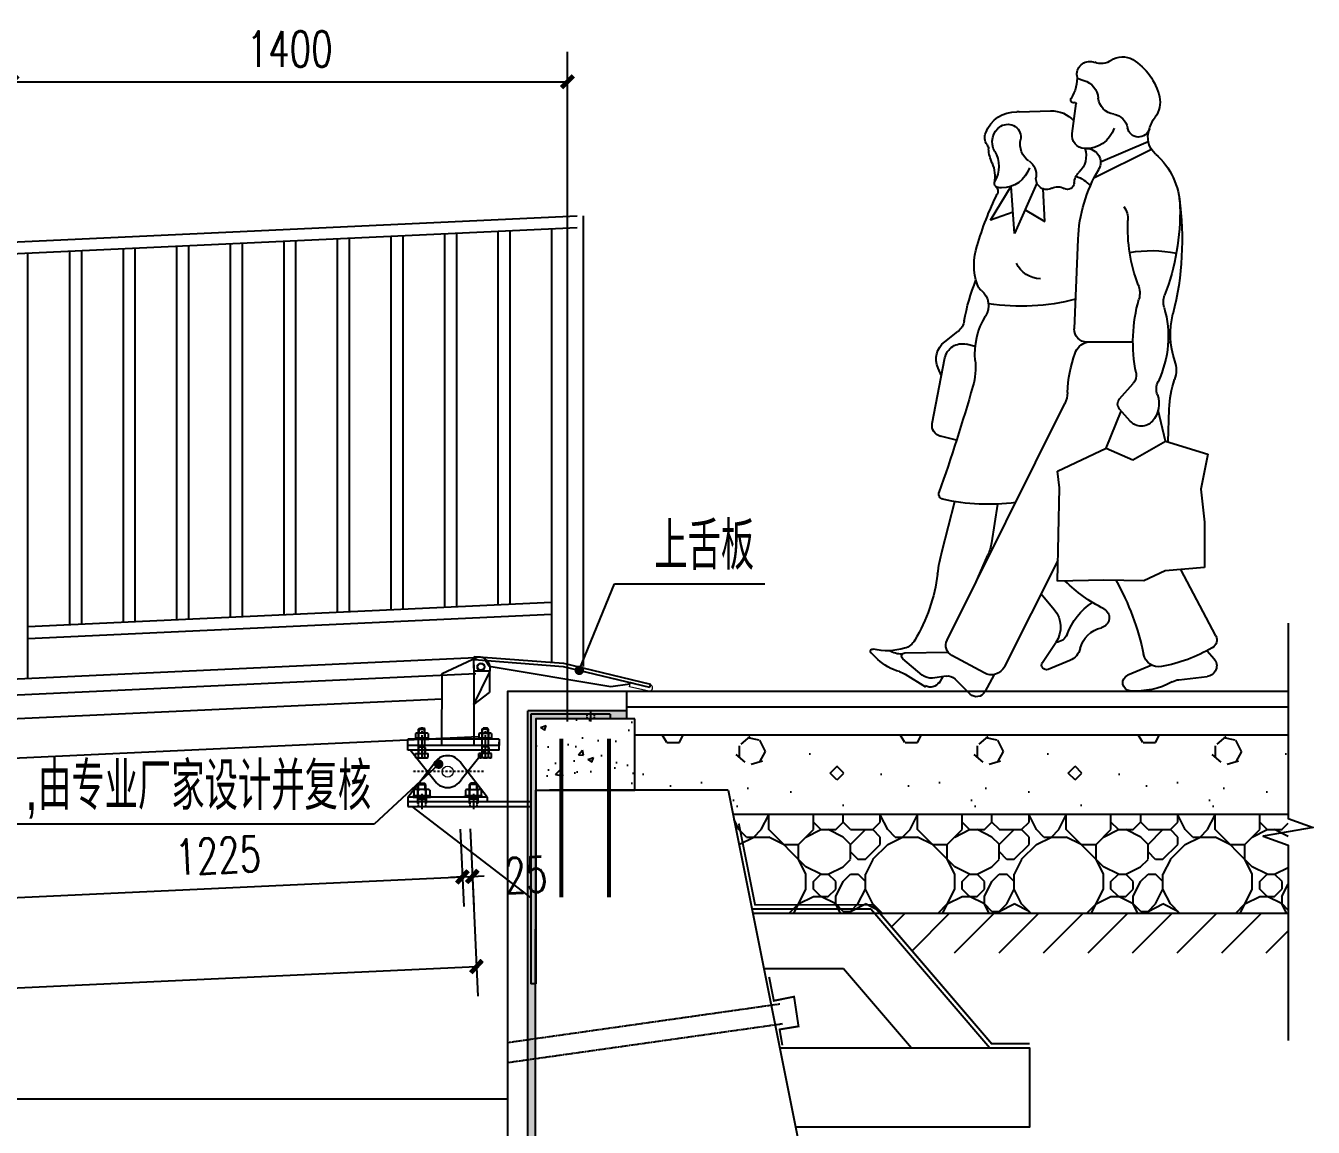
# Model space of a CAD drawing. Extents: x 1332 to 175445, y 256143 to 386027.
# Drawn here: x 109453 to 112698, y 272507 to 275282 of the extents above; entities that cross this region are included whole.
import ezdxf

# ---------------------------------------------------------------- set-up
doc = ezdxf.new("R2010")
doc.units = 0
doc.header["$LTSCALE"] = 10
doc.header["$MEASUREMENT"] = 0
for name, pattern in [('ACAD_ISO02W100', [15, 12, -3]), ('DASH', [0.35, 0.25, -0.1]), ('DASHDOT', [1, 0.5, -0.25, 0, -0.25]), ('DASHED', [0.75, 0.5, -0.25]), ('DOTE', [2.42, 2, -0.2, 0.02, -0.2])]:
    doc.linetypes.add(name, pattern=pattern)
for name, color, linetype in [('-HD-轮廓线', 4, 'Continuous'), ('0-MISC', 8, 'Continuous'), ('00-Palm-道路中线', 1, 'DOTE'), ('00-Ped..Face', 4, 'Continuous'), ('00-Ped..Hatch', 8, 'Continuous'), ('00-Ped..Section', 5, 'Continuous'), ('00-园建', 4, 'Continuous'), ('00-填充', 8, 'Continuous'), ('00-标高', 3, 'Continuous'), ('00-结构边线', 5, 'Continuous'), ('4', 4, 'Continuous'), ('DIM_LEAD', 3, 'Continuous'), ('DIM_SYMB', 3, 'Continuous'), ('PUB_DIM', 3, 'Continuous'), ('PUB_TEXT', 7, 'Continuous'), ('S-4-铺装填充', 8, 'Continuous'), ('Wall-LLS', 4, 'Continuous'), ('地板', 15, 'Continuous')]:
    doc.layers.add(name, color=color, linetype=linetype)
doc.layers.add('方通', color=4, linetype='Continuous', lineweight=30)
doc.layers.add('标注', color=3, linetype='Continuous', lineweight=13)
doc.styles.add('_TCH_DIM_T3', font='SIMPLEX', dxfattribs={"width": 0.705882, "bigfont": 'GBCBIG'})
doc.styles.add('PALMstyle', font='HAIWENRS', dxfattribs={"width": 0.7, "bigfont": 'HZTXT'})
doc.linetypes.add('ZIGZAG', pattern='A,0.0001,-0.2,[131,ltypeshp.shx,S=0.2,R=0,X=-0.2,Y=0],-0.4,[131,ltypeshp.shx,S=0.2,R=180,X=0.2,Y=0],-0.2', length=0.8001)
doc.dimstyles.new('_TCH_ARCH&&30', dxfattribs={"dimtxt": 89.25, "dimasz": 30, "dimexe": 75, "dimexo": 90, "dimgap": 37.875, "dimtad": 1, "dimdec": 0, "dimrnd": 5, "dimzin": 0, "dimdsep": 46, "dimtxsty": '_TCH_DIM_T3', "dimblk": 'ARCHTICK', "dimcen": 0.09, "dimclrt": 7, "dimazin": 2, "dimtfac": 1, "dimtdec": 0, "dimtix": 1, "dimtmove": 2, "dimatfit": 3, "dimfxl": 0, "dimtolj": 1, "dimtzin": 0, "dimarcsym": 0})
pattern_1 = [(0, (-24172, -93753.85), (300, 600), [0, -600]), (0, (-24523, -93834.85), (300, 600), [0, -600]), (0, (-24328, -93840.85), (300, 600), [0, -600]), (0, (-24115, -93663.85), (300, 600), [0, -600]), (0, (-24364, -93870.85), (300, 600), [0, -600]), (0, (-24055, -93285.85), (300, 600), [0, -600]), (0, (-24238, -93333.85), (300, 600), [0, -600]), (0, (-24142, -93408.85), (300, 600), [0, -600]), (0, (-24631, -93420.85), (300, 600), [0, -600]), (0, (-24337, -93447.85), (300, 600), [0, -600]), (0, (-24451, -93600.85), (300, 600), [0, -600]), (0, (-24445, -93825.85), (300, 600), [0, -600]), (0, (-24220, -93849.85), (300, 600), [0, -600]), (0, (-24055, -93585.85), (300, 600), [0, -600]), (0, (-24616, -93678.85), (300, 600), [0, -600]), (0, (-24565, -93576.85), (300, 600), [0, -600]), (0, (-24331, -93618.85), (300, 600), [0, -600]), (0, (-24415, -93705.85), (300, 600), [0, -600]), (0, (-24463, -93507.85), (300, 600), [0, -600]), (0, (-24388, -93282.85), (300, 600), [0, -600]), (0, (-24592, -93804.85), (300, 600), [0, -600]), (0, (-24262, -93405.85), (300, 600), [0, -600]), (0, (-24541, -93396.85), (300, 600), [0, -600]), (0, (-24589, -93318.85), (300, 600), [0, -600]), (130.601294, (-24091.862, -93473.705), (-1499.9999834, 1800.000008), [26.34155, -11037.111]), (18.43495, (-24134.72, -93462.28), (1499.999994, 599.999996), [27.1052, -3767.6279]), (90, (-24134.72, -93488), (300, 600), [25.7143, -1174.28565]), (161.56505, (-24109.005, -93496.56), (-1500.000008, 599.999955), [27.1052, -3767.6279]), (53.130102, (-24109, -93496.56), (300, 600), [28.5714, -2971.4285]), (135, (-24086.15, -93802.28), (-300.00004, 599.99996), [24.2437, -1672.8126]), (45, (-24120.43, -93802.28), (300, 600), [24.2437, -1672.8126]), (135, (-24103.3, -93819.42), (-300.00004, 599.99996), [24.2437, -1672.8126]), (45, (-24103.3, -93819.42), (300, 600), [24.2437, -1672.8126]), (116.56505, (-24374.7, -93399.4), (-5e-05, 1200), [31.9438, -638.8765]), (180, (-24389, -93370.85), (-300, 600), [34.2857, -565.71425]), (63.43495, (-24437.6, -93399.4), (3e-06, 1200), [31.9438, -638.8765]), (116.56505, (-24423.3, -93428), (-5e-05, 1200), [31.9438, -638.8765]), (0, (-24423.3, -93428), (300, 600), [34.2857, -565.71425]), (63.43495, (-24389, -93428), (3e-06, 1200), [31.9438, -638.8765]), (107.102728, (-24149.005, -93602.277), (-899.9999656, 3000.0000048), [38.86135, -16282.9025]), (143.972626, (-24160.433, -93565.134), (-5699.9999277, 4199.999995), [38.86135, -8122.02]), (180, (-24191.86, -93542.3), (-300, 600), [37.1429, -562.8571]), (36.027373, (-24260.433, -93565.134), (5699.999958, 4199.9999547), [38.86135, -8122.02]), (71.56505, (-24271.86, -93599.42), (900.000005, 2999.999995), [36.1403, -3758.5928]), (107.102728, (-24260.433, -93636.562), (-899.9999656, 3000.0000048), [38.86135, -16282.9025]), (143.972626, (-24229.005, -93659.42), (-5699.9999277, 4199.999995), [38.86135, -8122.02]), (0, (-24229, -93659.4), (300, 600), [37.1429, -562.8571]), (36.027373, (-24191.86, -93659.42), (5699.999958, 4199.9999547), [38.86135, -8122.02]), (71.56505, (-24160.43, -93636.56), (900.000005, 2999.999995), [36.1403, -3758.5928]), (150.255118, (-24143.29, -93322.28), (-900.000002, 599.999993), [23.035, -4814.3196]), (90, (-24163.3, -93333.7), (300, 600), [22.8571, -1177.14275]), (29.744881, (-24163.29, -93333.705), (900, 599.999997), [23.035, -4814.3196]), (116.56505, (-24283.3, -93748), (-5e-05, 1200), [31.9438, -638.8765]), (168.690067, (-24297.576, -93719.42), (-2700.000002, 599.999985), [29.13725, -6089.6855]), (41.185925, (-24349.005, -93733.705), (7499.9999546, 6599.9999423), [30.3718, -12725.802]), (90, (-24349, -93762.28), (300, 600), [28.5714, -1171.4285]), (138.814074, (-24326.148, -93782.277), (-7499.9998667, 6600.000042), [30.3718, -12725.802]), (16.699244, (-24326.148, -93782.277), (9899.9999255, 2999.9999686), [29.82945, -12498.5375]), (60.945396, (-24297.576, -93773.705), (299.9999992, 599.9999947), [29.4161, -12325.3395]), (109.983106, (-24534.72, -93496.562), (-1500.0000056, 4199.9999889), [33.442, -14012.1975]), (155.556045, (-24546.148, -93465.134), (-3900.0000149, 1799.9999626), [34.523, -14465.1315]), (24.443955, (-24609.005, -93465.134), (3900.000002, 1799.9999913), [34.523, -14465.1315]), (70.0168934, (-24620.433, -93496.562), (1500.0000045, 4199.9999896), [33.442, -14012.1975]), (109.983106, (-24609.005, -93527.99), (-1500.0000056, 4199.9999889), [33.442, -14012.1975]), (160.016893, (-24577.576, -93539.42), (-1500.000001, 599.999973), [33.442, -6989.3775]), (19.983107, (-24577.576, -93539.42), (1499.999992, 599.999999), [33.442, -6989.3775]), (70.0168934, (-24546.148, -93527.99), (1500.0000045, 4199.9999896), [33.442, -14012.1975]), (122.005383, (-24311.86, -93550.85), (-300.00004, 599.999969), [26.9542, -5633.434]), (18.43495, (-24351.86, -93536.56), (1499.999994, 599.999996), [27.1052, -3767.6279]), (90, (-24351.86, -93562.28), (300, 600), [25.7143, -1174.28565]), (161.56505, (-24326.15, -93570.85), (-1500.000008, 599.999955), [27.1052, -3767.6279]), (54.462322, (-24326.148, -93570.848), (2099.999997, 2999.9999955), [24.5781, -10298.2115]), (116.56505, (-24486.15, -93696.56), (-5e-05, 1200), [31.9438, -638.8765]), (180, (-24500.43, -93668), (-300, 600), [31.4286, -568.5714]), (59.036243, (-24549.005, -93696.56), (300.000001, 599.999997), [33.3197, -6963.822]), (120.963756, (-24531.86, -93725.134), (-300.000041, 599.9999724), [33.3197, -6963.822]), (0, (-24531.86, -93725.13), (300, 600), [31.4286, -568.5714]), (63.43495, (-24500.43, -93725.13), (3e-06, 1200), [31.9438, -638.8765])]
pattern_2 = [(0, (-35918.08, -67356.18), (0, 375), [18.75, -56.25, 18.75, -281.25]), (0, (-35824.33, -67318.68), (0, 375), [18.75, -356.25]), (0, (-36011.83, -67281.18), (0, 375), [37.5, -337.5]), (0, (-36105.58, -67262.43), (0, 375), [56.25, -318.75]), (0, (-35918.08, -67243.68), (0, 375), [37.5, -37.5, 56.25, -243.75]), (0, (-35936.83, -67187.43), (0, 375), [56.25, -318.75]), (0, (-36030.58, -67168.68), (0, 375), [56.25, -131.25, 56.25, -131.25]), (0, (-36105.58, -67112.43), (0, 375), [56.25, -18.75, 18.75, -281.25]), (0, (-35861.83, -67074.93), (0, 375), [18.75, -356.25]), (0, (-35936.83, -67037.43), (0, 375), [37.5, -337.5]), (90, (-36180.58, -67018.68), (-375, 2e-14), [37.5, -337.5]), (90, (-36143.08, -67281.18), (-375, 2e-14), [18.75, -37.5, 56.25, -262.5]), (90, (-36049.33, -67243.68), (-375, 2e-14), [75, -18.75, 18.75, -262.5]), (90, (-35993.08, -67149.93), (-375, 2e-14), [56.25, -318.75]), (90, (-35974.33, -67318.68), (-375, 2e-14), [37.5, -337.5]), (90, (-35955.58, -67018.68), (-375, 2e-14), [37.5, -337.5]), (90, (-35936.83, -67243.68), (-375, 2e-14), [37.5, -187.5, 18.75, -131.25]), (90, (-35880.58, -67056.18), (-375, 2e-14), [18.75, -18.75, 18.75, -318.75]), (90, (-35861.83, -67224.93), (-375, 2e-14), [37.5, -56.25, 37.5, -243.75]), (90, (-35843.08, -67318.68), (-375, 2e-14), [37.5, -337.5]), (45, (-36161.83, -67318.68), (2e-14, 375), [53.03287, -106.06601, 79.5495, -291.6817]), (45, (-36180.58, -67318.68), (2e-14, 375), [53.033, -477.29708]), (45, (-35974.33, -67281.18), (2e-14, 375), [53.033, -477.29708]), (45, (-36011.83, -67093.68), (2e-14, 375), [53.033, -477.29708]), (45, (-35843.08, -67281.18), (2e-14, 375), [53.033, -477.29708]), (45, (-36161.83, -67243.68), (2e-14, 375), [26.5165, -503.81355]), (45, (-36124.33, -67131.18), (2e-14, 375), [26.5165, -503.81355]), (45, (-36086.83, -67262.43), (2e-14, 375), [26.5165, -503.81355]), (45, (-36049.33, -67131.18), (2e-14, 375), [26.5165, -503.81355]), (45, (-35936.83, -67206.18), (2e-14, 375), [26.5165, -503.81355]), (45, (-35936.83, -66999.93), (2e-14, 375), [26.5165, -503.81355]), (45, (-35899.33, -67037.43), (2e-14, 375), [26.5165, -503.81355]), (45, (-35880.58, -67243.68), (2e-14, 375), [26.5165, -503.81355]), (45, (-35861.83, -67337.43), (2e-14, 375), [26.5165, -503.81355]), (45, (-35861.83, -67187.43), (2e-14, 375), [26.5165, -503.81355]), (45, (-35861.83, -66999.93), (2e-14, 375), [26.5165, -503.81355]), (45, (-35843.08, -67074.93), (2e-14, 375), [26.5165, -503.81355]), (135, (-35918.08, -67037.43), (-375, 2e-14), [26.5165, -503.81355]), (135, (-35880.58, -66999.93), (-375, 2e-14), [26.5165, -503.81355]), (135, (-35861.83, -67074.93), (-375, 2e-14), [26.5165, -503.81355]), (135, (-35805.58, -66999.93), (-375, 2e-14), [26.5165, -503.81355]), (135, (-35993.08, -67131.18), (-375, 2e-14), [26.5165, -503.81355]), (135, (-36030.58, -67168.68), (-375, 2e-14), [26.5165, -503.81355]), (135, (-36143.08, -67262.43), (-375, 2e-14), [26.5165, -503.81355]), (135, (-36105.58, -67262.43), (-375, 2e-14), [26.5165, -503.81355]), (135, (-36068.08, -67131.18), (-375, 2e-14), [26.5165, -503.81355]), (135, (-36143.08, -67187.43), (-375, 2e-14), [26.5165, -503.81355]), (135, (-35918.08, -67243.68), (-375, 2e-14), [26.5165, -503.81355]), (135, (-35861.83, -67206.18), (-375, 2e-14), [26.5165, -503.81355]), (135, (-35843.08, -67281.18), (-375, 2e-14), [26.5165, -503.81355]), (135, (-35843.08, -67243.68), (-375, 2e-14), [26.5165, -503.81355]), (135, (-35824.33, -67318.68), (-375, 2e-14), [26.5165, -503.81355]), (135, (-36124.33, -67093.68), (-375, 2e-14), [53.033, -477.29708]), (135, (-35936.83, -67206.18), (-375, 2e-14), [53.033, -477.29708]), (135, (-35955.58, -67337.43), (-375, 2e-14), [132.58252, -397.74756]), (26.56505, (-36180.58, -67168.68), (375, 3e-06), [41.925, -796.60045]), (26.56505, (-36124.33, -67281.18), (375, 3e-06), [41.925, -796.60045]), (26.56505, (-36049.33, -67112.43), (375, 3e-06), [41.925, -796.60045]), (26.56505, (-35899.33, -67356.18), (375, 3e-06), [41.925, -796.60045]), (26.56505, (-35955.58, -67262.43), (375, 3e-06), [41.925, -796.60045]), (26.56505, (-35918.08, -67187.43), (375, 3e-06), [41.925, -796.60045]), (26.56505, (-35974.33, -67056.18), (375, 3e-06), [41.925, -796.60045]), (26.56505, (-35843.08, -67074.93), (375, 3e-06), [41.925, -796.60045]), (63.43495, (-36143.08, -67168.68), (4e-07, 375), [41.925, -796.60045]), (63.43495, (-36143.08, -67149.93), (4e-07, 375), [41.925, -796.60045]), (63.43495, (-35993.08, -67093.68), (4e-07, 375), [83.85, -754.67545]), (63.43495, (-35861.83, -67112.43), (4e-07, 375), [41.925, -796.60045]), (63.43495, (-35880.58, -67168.68), (4e-07, 375), [41.925, -796.60045]), (63.43495, (-36068.08, -67243.68), (4e-07, 375), [41.925, -796.60045]), (63.43495, (-35880.58, -67037.43), (4e-07, 375), [41.925, -796.60045]), (63.43495, (-35824.33, -67056.18), (4e-07, 375), [41.925, -796.60045]), (116.56505, (-36161.83, -67056.18), (-3e-06, 375), [41.925, -796.60045]), (116.56505, (-35955.58, -67356.18), (-3e-06, 375), [41.925, -796.60045]), (116.56505, (-36124.33, -67112.43), (-3e-06, 375), [41.925, -796.60045]), (116.56505, (-35843.08, -67149.93), (-3e-06, 375), [41.925, -796.60045]), (116.56505, (-35974.33, -67168.68), (-3e-06, 375), [41.925, -796.60045]), (116.56505, (-35861.83, -67093.68), (-3e-06, 375), [41.925, -796.60045]), (116.56505, (-36049.33, -67168.68), (-3e-06, 375), [41.925, -796.60045]), (116.56505, (-36124.33, -67243.68), (-3e-06, 375), [41.925, -796.60045]), (153.43495, (-36143.08, -67074.93), (-375, 4e-07), [41.925, -796.60045]), (153.43495, (-36011.83, -67281.18), (-375, 4e-07), [41.925, -796.60045]), (153.43495, (-36086.83, -67112.43), (-375, 4e-07), [41.925, -796.60045]), (153.43495, (-35861.83, -67262.43), (-375, 4e-07), [41.925, -796.60045]), (153.43495, (-35918.08, -67356.18), (-375, 4e-07), [41.925, -796.60045]), (153.43495, (-35880.58, -67056.18), (-375, 4e-07), [41.925, -796.60045]), (153.43495, (-35936.83, -67187.43), (-375, 4e-07), [41.925, -796.60045]), (153.43495, (-36143.08, -67074.93), (-375, 4e-07), [41.925, -796.60045]), (153.43495, (-35805.58, -67168.68), (-375, 4e-07), [41.925, -796.60045]), (243.43495, (-36161.83, -67318.68), (-4e-07, -375), [41.925, -796.60045])]
pattern_3 = [(45, (156441.58, -1206.026), (-56.1266, 56.1266), [])]

# ---------------------------------------------------------------- blocks, each defined once
blk = doc.blocks.new('A$C3960464F')
for p, q in [((0, 85), (40, 85)), ((0, 85), (0, 0)), ((40, 85), (40, 30)), ((0, 0), (40, 30))]:
    blk.add_line(p, q)
blk = doc.blocks.new('A$C04D57DD6')
at = {"layer": '标注'}
blk.add_lwpolyline([(500, 0), (0, 0), (0, 117), (500, 100), (502, 160)], dxfattribs=at)
blk.add_arc((502, 80), 80, 268.3565, 90.1435, dxfattribs=at)
blk = doc.blocks.new('PEO11')
for p, q in [((-43.8, 1678.9), (-62.1, 1672.9)), ((-30.6, 1530.7), (-41.7, 1611.1)), ((111.2, 1588.6), (27, 1591.3)), ((-243.4, 1488.1), (-89.1, 1411.4)), ((-106.7, 1454.8), (-234.7, 1509.6)), ((42.5, 1295.1), (47.1, 1382.2)), ((63.8, 1397.8), (123.4, 1262.8)), ((123.4, 1262.8), (132.9, 1389.4)), ((188.1, 1298.5), (132.9, 1389.4)), ((95.3, 1326.5), (42.5, 1295.1)), ((127.7, 1320.3), (188.1, 1298.5)), ((-36.5, 1007.3), (-46.5, 1247.4)), ((310.8, 972.9), (275.3, 1000.5)), ((-287.6, 972.2), (-294.9, 972.2)), ((-193.6, 972.2), (-70.1, 972.2)), ((228.8, 960.6), (253.1, 966.4)), ((344.1, 753.9), (310.2, 929.5)), ((319.4, 881.6), (328.6, 902.4)), ((-157.5, 819.7), (-194.3, 861.3)), ((304.5, 173.7), (-10.9, 807.5)), ((-287.9, 704.7), (-290.8, 792.7)), ((-280.9, 706.8), (-261.3, 790.1)), ((-186.2, 760.2), (-157.5, 792.6)), ((-121.4, 688.4), (-162.1, 787.4)), ((-280.9, 706.8), (-394.4, 672.1)), ((-193, 656.7), (-280.9, 706.8)), ((279.3, 709), (322.2, 719.7)), ((-394.4, 672.1), (-375, 578)), ((-121.4, 688.4), (-193, 656.7)), ((8.5, 626.1), (-121.4, 688.4)), ((3.4, 582.1), (8.5, 626.1)), ((-375, 578), (-385.2, 490.1)), ((8.5, 331.7), (3.4, 582.1)), ((169.4, 538.2), (185.4, 434.7)), ((317.7, 412.9), (283.3, 544.9)), ((-385.2, 490.1), (-385.2, 368.5)), ((7.3, 387.1), (150.7, 103.1)), ((226.6, 330.2), (195.1, 401.5)), ((-321.1, 362.9), (-415.1, 185.2)), ((-385.2, 368.5), (-279.9, 359.3)), ((-279.9, 359.3), (-222.6, 332.7)), ((-222.6, 332.7), (-115.3, 334.7)), ((-115.3, 334.7), (8.5, 331.7)), ((52.5, 297.7), (17.6, 256.3)), ((-392.4, 145.7), (-410.9, 124.2)), ((49, 114.2), (12.8, 168)), ((417.6, 139.8), (302, 141.9)), ((489.8, 122.2), (507.8, 139.5)), ((-244.1, 106.9), (-179.5, 79.8)), ((-24.7, 119.7), (33.8, 95.6)), ((205.3, 86), (291.4, 132.6)), ((370.9, 80.2), (423.1, 124.2)), ((-316.3, 67.8), (-392.1, 76.5)), ((178.7, 81.9), (203.5, 35.4)), ((242.8, 29.6), (282.8, 69.7)), ((307.1, 77.8), (343.5, 72.4)), ((315.5, 76.5), (326.1, 58)), ((416.4, 82.7), (362.3, 48.9))]:
    blk.add_line(p, q)
for centre, radius, start, end in [((-110.3, 1593.6), 158.1, 121.4684, 167.1336), ((-165.5, 1683.9), 52.3, 54.4513, 121.4684), ((-108.5, 1763.7), 45.8, 234.4513, 291.9648), ((-78.3, 1688.9), 34.8, 356.5121, 111.9648), ((-44.5, 1619.1), 56.6, 108.1457, 173.6953), ((61.4, 1680.4), 105.2, 176.512, 211.9116), ((-200, 1614.1), 66.1, 167.1336, 216.591), ((-149.5, 1630.7), 49.1, 278.6894, 353.6953), ((-34.8, 1620.5), 8.14, 242.1392, 31.9116), ((-39.6, 1611.4), 2.14, 62.1392, 187.8858), ((24.5, 1510.8), 80.5, 88.1751, 137.9412), ((114, 1677.9), 89.4, 268.1751, 272.0051), ((120.2, 1502.4), 86.3, 20.583, 92.0051), ((-330.7, 1517), 96.8, 15.6412, 36.591), ((-135.5, 1538.5), 44.2, 98.6894, 170.1194), ((141.8, 1520.4), 35, 58.1474, 191.4079), ((-294.5, 1521.2), 60.9, 311.4368, 20.3951), ((-208.6, 1551.2), 30.1, 195.6412, 350.1193), ((-68.1, 1568.7), 78.4, 197.7918, 273.2043), ((-65.7, 1525.8), 35.4, 273.2043, 7.8858), ((134.1, 1508), 49.5, 329.2766, 58.1474), ((167.2, 1520), 36, 326.8188, 20.583), ((-69.7, 1453.3), 37, 89.1853, 210.4228), ((-5.7, 1471.2), 62.3, 162.0392, 226.0699), ((53, 1502.5), 55.6, 305.1267, 11.4079), ((65.7, 1501.6), 128.4, 337.0305, 354.4776), ((218, 1486.8), 24.7, 146.8188, 174.4776), ((-126.4, 1330.9), 193, 131.4368, 178.526), ((111.2, 1419.7), 45.6, 125.1267, 187.781), ((244.3, 1442.5), 78.7, 149.2766, 210.5054), ((270.1, 1414.9), 93.6, 157.0305, 189.8951), ((-449.1, 1230.5), 402.9, 2.4055, 30.4228), ((-10.6, 1328.2), 93.1, 109.1651, 137.7081), ((-78.1, 1396.1), 42, 2.65, 46.0699), ((158.6, 1464.1), 79.1, 198.606, 270.1498), ((-18.3, 1398.8), 17.8, 182.65, 299.4712), ((7.4, 1353.2), 34.6, 62.1885, 119.4712), ((37.2, 1409.6), 29.1, 242.1885, 7.7809), ((158.7, 1419.9), 34.9, 270.1498, 297.5997), ((184.2, 1375.8), 16.1, 129.6274, 206.6062), ((166.8, 1396.9), 11.2, 309.6274, 30.5054), ((495.2, 1246.2), 820.4, 172.2436, 194.0328), ((-535.8, 1015.2), 789.2, 15.8066, 26.6061), ((301.1, 1319.9), 620.7, 178.526, 200.9991), ((-120.4, 1300.5), 59.8, 144.6167, 182.6716), ((-605.3, 1277.8), 425.7, 339.0737, 2.6716), ((-242.3, 879.8), 337.2, 80.1632, 101.5412), ((72, 1178.6), 160.2, 340.7286, 18.8831), ((52.3, 1214.9), 73.5, 271.6072, 334.6868), ((-149.7, 1103.6), 62.1, 159.0737, 195.7487), ((246.8, 1069.5), 53.5, 129.1725, 211.7423), ((192.5, 1136.2), 32.5, 309.1725, 340.7286), ((-247.6, 943.2), 513.1, 9.5933, 22.3353), ((-326, 1079.2), 51.1, 343.9188, 20.9991), ((-615.8, 972.2), 422.2, 348.6905, 15.7487), ((105.6, 1637.8), 569.8, 255.2144, 278.8845), ((-519.9, 992.5), 225.9, 341.8043, 14.0328), ((-6.1, 986.9), 281.9, 163.9188, 205.3884), ((39.9, 941.5), 189.9, 354.4082, 31.7423), ((-70.1, 1005.9), 33.7, 270, 2.4055), ((303.1, 1036.3), 45.3, 189.5933, 232.1681), ((-83.4, 926.3), 47.8, 19.4761, 73.8266), ((263.9, 920.6), 47.1, 10.9325, 103.3578), ((274.6, 926.3), 59.1, 336.1628, 52.1681), ((-372.7, 824), 354.6, 2.0906, 19.4761), ((-230.1, 897.2), 79.1, 161.8043, 198.4702), ((412.8, 905), 184.8, 174.4082, 196.0871), ((-571.1, 783.3), 280.4, 1.9198, 18.4702), ((-301.9, 846.6), 45.5, 340.0952, 25.3884), ((-169.7, 883), 32.7, 168.6905, 221.4353), ((-192.6, 807), 70.7, 160.0953, 221.402), ((53.4, 839.5), 71.8, 182.0906, 206.45), ((5268.3, 2305.3), 5238.2, 196.0871, 199.3533), ((-172.8, 806.2), 20.4, 318.462, 41.4353), ((-215.9, 786.5), 39.6, 221.402, 318.462), ((315.1, 748.3), 29.6, 283.9736, 10.9325), ((313.1, 564.8), 13.8, 282.7786, 19.3533), ((194.3, 1088.4), 550.7, 262.3447, 282.7786), ((315.3, 454.7), 131.4, 188.743, 203.8565), ((-173.1, 285), 507.2, 7.4582, 14.6128), ((794.1, 411.6), 468.2, 187.4582, 210.5728), ((452.4, -2.2), 688.2, 150.7488, 168.4281), ((-298.9, 622), 407.7, 296.795, 314.6942), ((-102.8, 233.7), 27.3, 116.795, 257.1563), ((-189.6, 122.6), 185, 21.1344, 55.4985), ((73.7, 209), 73.4, 139.8801, 213.9535), ((-125.8, 133), 76, 13.927, 77.1563), ((-394, 174), 23.9, 152.1216, 239.868), ((13.9, 201.2), 33.1, 201.1344, 268.0057), ((276.6, 159.9), 31.1, 298.4, 26.4499), ((431.3, 197.3), 46.9, 210.5728, 253.8408), ((-194.2, 518.1), 421.8, 239.868, 259.6243), ((-7.2, 162.4), 46.1, 193.927, 247.6183), ((417.4, 130.9), 8.86, 310.0571, 88.9582), ((464.7, 312.4), 166.8, 253.8408, 282.9687), ((425.1, 204.8), 68.4, 269.3984, 300.1646), ((503.5, 143.9), 6.16, 313.8654, 102.9687), ((-388.9, 105.3), 29, 139.3388, 263.519), ((-262.7, 144.3), 41.8, 259.6243, 348.4281), ((38.6, 107.2), 12.5, 247.6183, 33.9535), ((397.3, 218.4), 133.5, 285.0585, 313.8654), ((-187.8, 59.8), 21.6, 274.6279, 67.2048), ((186.4, 121.1), 39.9, 206.7898, 298.4), ((303, 49.6), 28.5, 81.709, 135.0533), ((348.5, 106.9), 34.8, 261.709, 310.0571), ((447, 33.8), 57.7, 105.0585, 122.0536), ((-321.5, 21.4), 46.8, 61.2569, 83.519), ((-202.3, 238.7), 201.1, 241.257, 274.6279), ((225.3, 47), 24.7, 208.0532, 315.0533), ((348.6, 73.6), 25.9, 209.7319, 302.0536)]:
    blk.add_arc(centre, radius, start, end)
blk = doc.blocks.new('_ArchTick')
at = {"color": 0, "linetype": 'ByBlock', "const_width": 0.4}
blk.add_lwpolyline([(-0.5, -0.5), (0.5, 0.5)], dxfattribs=at)
blk = doc.blocks.new('*D284')
at = {"layer": 'Defpoints', "color": 0, "transparency": 16777216}
for p in [(110818.5, 275140.7), (109418.5, 274864.5), (110818.5, 274864.5)]:
    blk.add_point(p, dxfattribs=at)
at = {"layer": 'PUB_DIM', "color": 0, "lineweight": -2, "transparency": 16777216}
for p, q in [((109418.5, 274954.5), (109418.5, 275215.7)), ((110818.5, 274954.5), (110818.5, 275215.7)), ((109418.5, 275140.7), (110818.5, 275140.7))]:
    blk.add_line(p, q, dxfattribs=at)
at = {"layer": 'PUB_DIM', "color": 0, "lineweight": -2, "transparency": 16777216, "xscale": 30, "yscale": 30, "zscale": 30, "rotation": 180}
blk.add_blockref('_ArchTick', (109418.5, 275140.7), dxfattribs=at)
at = {"layer": 'PUB_DIM', "color": 0, "lineweight": -2, "transparency": 16777216, "xscale": 30, "yscale": 30, "zscale": 30}
blk.add_blockref('_ArchTick', (110818.5, 275140.7), dxfattribs=at)
at = {"layer": 'PUB_DIM', "color": 7, "transparency": 16777216, "insert": (110118.5, 275223.2), "char_height": 89.25, "attachment_point": 5, "style": '_TCH_DIM_T3'}
blk.add_mtext('\\A1;1400', dxfattribs=at)
blk = doc.blocks.new('*D295')
at = {"layer": 'Defpoints', "color": 0, "transparency": 16777216}
for p in [(110544, 273347.3), (109320.3, 273290.5), (110553.8, 273137.3)]:
    blk.add_point(p, dxfattribs=at)
at = {"layer": 'PUB_DIM', "color": 0, "lineweight": -2, "transparency": 16777216}
for p, q in [((110548.2, 273257.4), (110557.2, 273062.4)), ((109324.5, 273200.6), (109333.6, 273005.5)), ((109330.1, 273080.4), (110553.8, 273137.3))]:
    blk.add_line(p, q, dxfattribs=at)
at = {"layer": 'PUB_DIM', "color": 0, "lineweight": -2, "transparency": 16777216, "xscale": 30, "yscale": 30, "zscale": 30}
for p, rotation in [((110553.8, 273137.3), 2.660304574894603), ((109330.1, 273080.4), 182.6603045748946)]:
    blk.add_blockref('_ArchTick', p, dxfattribs=dict(at, rotation=rotation))
at = {"layer": 'PUB_DIM', "color": 7, "transparency": 16777216, "insert": (109938.1, 273191.3), "char_height": 89.25, "attachment_point": 5, "rotation": 2.6603, "style": '_TCH_DIM_T3'}
blk.add_mtext('\\A1;1225', dxfattribs=at)
blk = doc.blocks.new('*D296')
at = {"layer": 'Defpoints', "color": 0, "transparency": 16777216}
for p in [(110544, 273347.3), (110569, 273348.5), (110578.7, 273138.4)]:
    blk.add_point(p, dxfattribs=at)
at = {"layer": 'PUB_DIM', "color": 0, "lineweight": -2, "transparency": 16777216}
for p, q in [((110548.2, 273257.4), (110557.2, 273062.4)), ((110573.2, 273258.6), (110582.2, 273063.5)), ((110553.8, 273137.3), (110523.8, 273135.9)), ((110553.8, 273137.3), (110578.7, 273138.4)), ((110578.7, 273138.4), (110608.7, 273139.8))]:
    blk.add_line(p, q, dxfattribs=at)
at = {"layer": 'PUB_DIM', "color": 0, "lineweight": -2, "transparency": 16777216, "xscale": 30, "yscale": 30, "zscale": 30}
for p, rotation in [((110553.8, 273137.3), 2.660304574882755), ((110578.7, 273138.4), 182.6603045748828)]:
    blk.add_blockref('_ArchTick', p, dxfattribs=dict(at, rotation=rotation))
at = {"layer": 'PUB_DIM', "color": 7, "transparency": 16777216, "insert": (110713.7, 273142), "char_height": 89.25, "attachment_point": 5, "rotation": 2.6603, "style": '_TCH_DIM_T3'}
blk.add_mtext('\\A1;25', dxfattribs=at)
blk = doc.blocks.new('*D297')
at = {"layer": 'Defpoints', "color": 0, "transparency": 16777216}
for p in [(110573.2, 273258.6), (103380.9, 272924.4), (110589.3, 272911.3)]:
    blk.add_point(p, dxfattribs=at)
at = {"layer": 'PUB_DIM', "color": 0, "lineweight": -2, "transparency": 16777216}
for p, q in [((110577.3, 273168.7), (110592.8, 272836.4)), ((103397.1, 272577.1), (110589.3, 272911.3)), ((103385.1, 272834.5), (103400.5, 272502.2))]:
    blk.add_line(p, q, dxfattribs=at)
at = {"layer": 'PUB_DIM', "color": 0, "lineweight": -2, "transparency": 16777216, "xscale": 30, "yscale": 30, "zscale": 30}
for p, rotation in [((110589.3, 272911.3), 2.660304574892872), ((103397.1, 272577.1), 182.6603045748928)]:
    blk.add_blockref('_ArchTick', p, dxfattribs=dict(at, rotation=rotation))
at = {"layer": 'PUB_DIM', "color": 7, "transparency": 16777216, "insert": (106989.3, 272826.6), "char_height": 89.25, "attachment_point": 5, "rotation": 2.6603, "style": '_TCH_DIM_T3'}
blk.add_mtext('\\A1;7200', dxfattribs=at)

msp = doc.modelspace()

# ---------------------------------------------------------------- hatches: boundary and pattern name
at = {"layer": '00-Ped..Hatch'}
h = msp.add_hatch(dxfattribs=at)
h.set_pattern_fill('卵石砌体', color=256, scale=50, style=0)
h.set_pattern_definition(pattern_2)
h.paths.add_polyline_path([(111285.7, 273045), (111235.7, 273295), (111944.8, 273295.4), (111944.8, 273045.4)])
h = msp.add_hatch(dxfattribs=at)
h.set_pattern_fill('卵石砌体', color=256, scale=50, style=0)
h.set_pattern_definition(pattern_2)
h.paths.add_polyline_path([(112635.4, 273045.2), (112635.4, 273295.2), (111235.7, 273295), (111285.7, 273045)])
h = msp.add_hatch(dxfattribs=at)
h.set_pattern_fill('ANSI31', color=256, scale=50, style=0)
h.set_pattern_definition(pattern_3)
h.paths.add_polyline_path([(111691.9, 272945.6), (111606.2, 273045.6), (111944.8, 273045.6), (111944.8, 272945.6)])
h = msp.add_hatch(dxfattribs=at)
h.set_pattern_fill('ANSI31', color=256, scale=50, style=0)
h.set_pattern_definition(pattern_3)
h.paths.add_polyline_path([(112635.4, 272945.6), (112635.4, 273045.6), (111606.2, 273045.6), (111691.9, 272945.6)])
at = {"layer": '00-填充'}
h = msp.add_hatch(dxfattribs=at)
h.set_pattern_fill('AR-SAND', color=256, scale=10, style=0)
h.set_pattern_definition([(37.5, (1348.529, 271955.548), (-0.8000156, 24.470662), [0, -19.304, 0, -21.59, 0, -20.6375]), (7.5, (1348.53, 271955.548), (22.476164, 35.841255), [0, -10.414, 0, -17.399, 0, -6.6675]), (327.5, (1332.908, 271955.548), (39.5496185, 0.0718592), [0, -6.35, 0, -22.86, 0, -29.845]), (317.5, (1332.908, 271955.548), (38.177823, 11.146466), [0, -3.175, 0, -14.986, 0, -17.145])])
h.paths.add_polyline_path([(110968.5, 273555.6), (110968.5, 273535.6), (110737.6, 273535.6), (110737.6, 271955.5), (110718.5, 271955.6), (110718.5, 273555.6)])
h = msp.add_hatch(dxfattribs=at)
h.set_pattern_fill('混凝土', color=256, scale=20, style=0)
h.set_pattern_definition([(50, (-45233.48, 56055.78), (143.452037, -12.550427), [15, -165]), (355, (-45233.48, 56055.78), (-27.75027, 150.43843), [12, -132]), (100.4514, (-45221.53, 56054.74), (115.701876, 137.88791), [12.74804, -140.22842]), (46.1842, (-45233.48, 56095.78), (213.44821, -33.1038), [22.5, -247.5]), (96.6356, (-45215.7, 56093.02), (186.93254, 194.82357), [19.12206, -210.3426]), (351.1842, (-45233.48, 56095.78), (186.93239, 194.82372), [18, -198]), (21, (-45213.48, 56085.78), (119.38141, -80.52378), [15, -165]), (326, (-45213.48, 56085.78), (48.66307, 145.03001), [12, -132]), (71.4514, (-45203.53, 56079.07), (168.044526, 64.5061), [12.74804, -140.22842]), (37.5, (-45233.48, 56055.783), (2.431971, 66.578771), [0, -130.4, 0, -134, 0, -132.5]), (7.5, (-45233.48, 56055.78), (52.613907, 78.882342), [0, -76.4, 0, -127.4, 0, -50.5]), (327.5, (-45278.08, 56055.783), (106.764487, -4.510974), [0, -50, 0, -156, 0, -207]), (317.5, (-45298.08, 56055.78), (116.637234, 20.020996), [0, -65, 0, -103.6, 0, -147])])
h.paths.add_polyline_path([(110738.5, 273535.6), (110738.5, 273355.6), (110988.5, 273355.6), (110988.5, 273535.6)])
at = {"layer": 'S-4-铺装填充'}
h = msp.add_hatch(dxfattribs=at)
h.set_pattern_fill('加气混凝土', color=256, scale=50, style=0)
h.set_pattern_definition(pattern_1)
h.paths.add_polyline_path([(110988.5, 273355.6), (110988.5, 273495.6), (111944.8, 273495.6), (111944.8, 273295.6), (111235.6, 273295.6), (111223.6, 273355.6)])
h = msp.add_hatch(dxfattribs=at)
h.set_pattern_fill('加气混凝土', color=256, scale=50, style=0)
h.set_pattern_definition(pattern_1)
h.paths.add_polyline_path([(112635.4, 273295.6), (112635.4, 273495.6), (110988.5, 273495.6), (110988.5, 273355.6), (111223.6, 273355.6), (111235.6, 273295.6)])

# ---------------------------------------------------------------- linework, layer by layer
at = {"layer": '-HD-轮廓线'}
for points in [[(110668.5, 271956.6), (110668.5, 273605.6), (112635.4, 273605.6)], [(110718.5, 271956.6), (110718.5, 273555.6)]]:
    msp.add_lwpolyline(points, dxfattribs=at)
for p, q in [((110502.4, 273649.4), (110591.3, 273690.7)), ((110502.3, 273469.4), (110502.4, 273649.4)), ((110582.3, 273571.5), (110621.5, 273650.8)), ((110926.5, 273547.6), (110726.5, 273547.6)), ((110726.5, 273547.6), (110726.5, 272867.6)), ((110926.5, 273547.6), (110926.5, 273535.6)), ((110926.5, 273535.6), (110738.5, 273535.6)), ((110738.5, 273535.6), (110738.5, 272867.6)), ((110646.5, 273484.5), (110416.5, 273484.5)), ((110726.5, 273326.5), (110416.5, 273326.5)), ((110416.5, 273326.5), (110416.5, 273314.5)), ((110416.5, 273314.5), (110726.5, 273314.5)), ((110426.5, 273314.5), (110726.5, 273084.5)), ((110738.5, 272867.6), (110726.5, 272867.6))]:
    msp.add_line(p, q)
at = {"color": 1, "linetype": 'DASHED', "ltscale": 0.005}
for p, q in [((110867.5, 273547.6), (110867.5, 273535.6)), ((110867.5, 273547.6), (110867.5, 273535.6)), ((110885.5, 273547.6), (110885.5, 273535.6)), ((110885.5, 273547.6), (110885.5, 273535.6)), ((110442.5, 273326.5), (110442.5, 273315.5)), ((110442.5, 273326.5), (110442.5, 273315.5)), ((110460.5, 273326.5), (110460.5, 273315.5)), ((110460.5, 273326.5), (110460.5, 273315.5)), ((110572.5, 273326.5), (110572.5, 273315.5)), ((110572.5, 273326.5), (110572.5, 273315.5)), ((110590.5, 273326.5), (110590.5, 273315.5)), ((110590.5, 273326.5), (110590.5, 273315.5))]:
    msp.add_line(p, q, dxfattribs=at)
at = {"color": 1, "linetype": 'DASHDOT', "ltscale": 5}
for p, q in [((110876.5, 273554), (110876.5, 273528.4)), ((110876.5, 273554), (110876.5, 273528.4)), ((110451.5, 273333), (110451.5, 273307.3)), ((110451.5, 273333), (110451.5, 273307.3)), ((110581.5, 273333), (110581.5, 273307.3)), ((110581.5, 273333), (110581.5, 273307.3))]:
    msp.add_line(p, q, dxfattribs=at)
at = {"color": 2}
for p, q in [((110443.5, 273509.9), (110445.9, 273512.3)), ((110445.9, 273512.3), (110457.1, 273512.3)), ((110459.5, 273509.9), (110457.1, 273512.3)), ((110603.5, 273509.9), (110605.9, 273512.3)), ((110617.1, 273512.3), (110605.9, 273512.3)), ((110619.5, 273509.9), (110617.1, 273512.3)), ((110433.9, 273486.9), (110469.1, 273486.9)), ((110433.9, 273484.5), (110433.9, 273486.9)), ((110433.9, 273484.5), (110469.1, 273484.5)), ((110436.4, 273498.9), (110435.5, 273498.3)), ((110435.5, 273498.3), (110435.5, 273486.9)), ((110467.5, 273486.9), (110435.5, 273486.9)), ((110463.5, 273499.7), (110439.6, 273499.7)), ((110443.5, 273486.9), (110443.5, 273509.9)), ((110443.5, 273509.9), (110459.5, 273509.9)), ((110443.5, 273498.3), (110443.5, 273486.9)), ((110443.5, 273448.5), (110443.5, 273488.3)), ((110459.5, 273486.9), (110459.5, 273509.9)), ((110459.5, 273498.3), (110459.5, 273486.9)), ((110459.5, 273448.5), (110459.5, 273488.3)), ((110466.6, 273498.9), (110467.5, 273498.3)), ((110467.5, 273498.3), (110467.5, 273486.9)), ((110469.1, 273484.5), (110469.1, 273486.9)), ((110629.1, 273486.9), (110593.9, 273486.9)), ((110593.9, 273484.5), (110593.9, 273486.9)), ((110629.1, 273484.5), (110593.9, 273484.5)), ((110596.4, 273498.9), (110595.5, 273498.3)), ((110595.5, 273498.3), (110595.5, 273486.9)), ((110595.5, 273486.9), (110627.5, 273486.9)), ((110599.6, 273499.7), (110623.5, 273499.7)), ((110603.5, 273486.9), (110603.5, 273509.9)), ((110619.5, 273509.9), (110603.5, 273509.9)), ((110603.5, 273498.3), (110603.5, 273486.9)), ((110603.5, 273448.5), (110603.5, 273488.3)), ((110619.5, 273486.9), (110619.5, 273509.9)), ((110619.5, 273498.3), (110619.5, 273486.9)), ((110619.5, 273448.5), (110619.5, 273488.3)), ((110626.6, 273498.9), (110627.5, 273498.3)), ((110627.5, 273498.3), (110627.5, 273486.9)), ((110629.1, 273484.5), (110629.1, 273486.9)), ((110435.5, 273448.5), (110467.5, 273448.5)), ((110435.5, 273438.8), (110435.5, 273448.5)), ((110443.5, 273464.8), (110443.5, 273469)), ((110443.5, 273463.6), (110443.5, 273469)), ((110443.5, 273464.8), (110459.5, 273464.8)), ((110443.5, 273438.7), (110443.5, 273448.5)), ((110459.5, 273464.8), (110459.5, 273469)), ((110459.5, 273463.6), (110459.5, 273469)), ((110459.5, 273438.7), (110459.5, 273448.5)), ((110467.5, 273438.8), (110467.5, 273448.5)), ((110627.5, 273448.5), (110595.5, 273448.5)), ((110595.5, 273438.8), (110595.5, 273448.5)), ((110603.5, 273464.8), (110603.5, 273469)), ((110603.5, 273463.6), (110603.5, 273469)), ((110619.5, 273464.8), (110603.5, 273464.8)), ((110603.5, 273438.7), (110603.5, 273448.5)), ((110619.5, 273464.8), (110619.5, 273469)), ((110619.5, 273463.6), (110619.5, 273469)), ((110619.5, 273438.7), (110619.5, 273448.5)), ((110627.5, 273438.8), (110627.5, 273448.5)), ((110436.4, 273438.2), (110435.5, 273438.7)), ((110439.6, 273437.3), (110463.5, 273437.3)), ((110466.6, 273438.2), (110467.6, 273438.7)), ((110596.4, 273438.2), (110595.5, 273438.7)), ((110623.5, 273437.3), (110599.6, 273437.3)), ((110626.6, 273438.2), (110627.6, 273438.7)), ((110432.7, 273356.5), (110431.5, 273355.8)), ((110431.5, 273355.8), (110431.5, 273341.5)), ((110466.4, 273357.5), (110436.6, 273357.5)), ((110441.5, 273370.3), (110444.5, 273373.3)), ((110441.5, 273370.3), (110461.5, 273370.3)), ((110441.5, 273341.5), (110441.5, 273370.3)), ((110441.5, 273355.8), (110441.5, 273341.5)), ((110441.5, 273321.9), (110441.5, 273348.7)), ((110444.5, 273373.3), (110458.5, 273373.3)), ((110461.5, 273370.3), (110458.5, 273373.3)), ((110461.5, 273341.5), (110461.5, 273370.3)), ((110461.5, 273355.8), (110461.5, 273341.5)), ((110461.5, 273321.9), (110461.5, 273348.7)), ((110470.4, 273356.5), (110471.5, 273355.8)), ((110471.5, 273355.8), (110471.5, 273341.5)), ((110562.7, 273356.5), (110561.5, 273355.8)), ((110561.5, 273355.8), (110561.5, 273341.5)), ((110566.6, 273357.5), (110596.4, 273357.5)), ((110571.5, 273370.3), (110574.5, 273373.3)), ((110571.5, 273341.5), (110571.5, 273370.3)), ((110591.5, 273370.3), (110571.5, 273370.3)), ((110571.5, 273355.8), (110571.5, 273341.5)), ((110571.5, 273321.9), (110571.5, 273348.7)), ((110588.5, 273373.3), (110574.5, 273373.3)), ((110591.5, 273370.3), (110588.5, 273373.3)), ((110591.5, 273341.5), (110591.5, 273370.3)), ((110591.5, 273355.8), (110591.5, 273341.5)), ((110591.5, 273321.9), (110591.5, 273348.7)), ((110600.4, 273356.5), (110601.5, 273355.8)), ((110601.5, 273355.8), (110601.5, 273341.5)), ((110429.5, 273338.5), (110429.5, 273341.5)), ((110429.5, 273341.5), (110473.5, 273341.5)), ((110429.5, 273338.5), (110473.5, 273338.5)), ((110471.5, 273341.5), (110431.5, 273341.5)), ((110441.5, 273333.3), (110441.5, 273338.5)), ((110441.5, 273333.3), (110461.5, 273333.3)), ((110461.5, 273333.3), (110461.5, 273338.5)), ((110473.5, 273338.5), (110473.5, 273341.5)), ((110603.5, 273341.5), (110559.5, 273341.5)), ((110559.5, 273338.5), (110559.5, 273341.5)), ((110603.5, 273338.5), (110559.5, 273338.5)), ((110561.5, 273341.5), (110601.5, 273341.5)), ((110571.5, 273333.3), (110571.5, 273338.5)), ((110591.5, 273333.3), (110571.5, 273333.3)), ((110591.5, 273333.3), (110591.5, 273338.5)), ((110603.5, 273338.5), (110603.5, 273341.5))]:
    msp.add_line(p, q, dxfattribs=at)
at = {"color": 1, "linetype": 'ACAD_ISO02W100'}
for p, q in [((110444.7, 273499.7), (110444.7, 273511.1)), ((110458.3, 273499.7), (110458.3, 273511.1)), ((110604.7, 273499.7), (110604.7, 273511.1)), ((110618.3, 273499.7), (110618.3, 273511.1)), ((110444.7, 273464.8), (110444.7, 273469)), ((110458.3, 273464.8), (110458.3, 273469)), ((110604.7, 273464.8), (110604.7, 273469)), ((110618.3, 273464.8), (110618.3, 273469)), ((110443, 273357.5), (110443, 273371.8)), ((110460, 273357.5), (110460, 273371.8)), ((110573, 273357.5), (110573, 273371.8)), ((110590, 273357.5), (110590, 273371.8)), ((110443, 273333.3), (110443, 273338.5)), ((110460, 273333.3), (110460, 273338.5)), ((110573, 273333.3), (110573, 273338.5)), ((110590, 273333.3), (110590, 273338.5))]:
    msp.add_line(p, q, dxfattribs=at)
at = {"color": 1, "linetype": 'DASHDOT'}
for p, q in [((110451.5, 273514.6), (110451.5, 273437.3)), ((110611.5, 273514.6), (110611.5, 273437.3)), ((110451.5, 273489.5), (110451.5, 273444.9)), ((110611.5, 273489.5), (110611.5, 273444.9)), ((110607.3, 273402.5), (110425.8, 273402.5)), ((110451.5, 273346.7), (110451.5, 273320.4)), ((110451.5, 273346.4), (110451.5, 273321.7)), ((110581.5, 273346.4), (110581.5, 273321.7))]:
    msp.add_line(p, q, dxfattribs=at)
at = {"color": 0, "linetype": 'ByBlock'}
for p, q in [((110416.5, 273468.5), (110416.5, 273484.5)), ((110646.5, 273484.5), (110646.5, 273468.5))]:
    msp.add_line(p, q, dxfattribs=at)
at = {"color": 0}
for p, q in [((110416.5, 273456.5), (110416.5, 273476.5)), ((110646.5, 273468.5), (110416.5, 273468.5)), ((110646.5, 273456.5), (110416.5, 273456.5)), ((110646.5, 273456.5), (110646.5, 273476.5)), ((110416.5, 273338.5), (110416.5, 273326.5)), ((110616.5, 273338.5), (110416.5, 273338.5)), ((110616.5, 273326.5), (110416.5, 273326.5)), ((110616.5, 273338.5), (110616.5, 273326.5))]:
    msp.add_line(p, q, dxfattribs=at)
at = {"color": 1, "linetype": 'DASHED'}
for p, q in [((110442.9, 273463.6), (110442.9, 273449.5)), ((110460.2, 273463.6), (110460.2, 273449.5)), ((110602.9, 273463.6), (110602.9, 273449.5)), ((110620.2, 273463.6), (110620.2, 273449.5)), ((110440.7, 273338.5), (110440.7, 273325.8)), ((110440.7, 273338.5), (110440.7, 273325.8)), ((110440.7, 273335.8), (110440.7, 273323.2)), ((110462.4, 273338.5), (110462.4, 273325.8)), ((110462.4, 273338.5), (110462.4, 273325.8)), ((110462.4, 273335.8), (110462.4, 273323.2)), ((110570.7, 273338.5), (110570.7, 273325.8)), ((110570.7, 273335.8), (110570.7, 273323.2)), ((110592.4, 273338.5), (110592.4, 273325.8)), ((110592.4, 273335.8), (110592.4, 273323.2))]:
    msp.add_line(p, q, dxfattribs=at)
at = {"color": 4, "linetype": 'Continuous', "flags": 128}
msp.add_lwpolyline([(110968.5, 273535.6), (110968.5, 273605.6)], dxfattribs=at)
msp.add_circle((110600.6, 273666.5), 8.5)
msp.add_arc((110595.7, 273662.6), 28.4, 335.3513, 98.8755)
at = {"color": 2}
for centre, radius, start, end in [((110439.6, 273493.4), 6.31, 51.5018, 120), ((110451.5, 273475.7), 24, 70.5288, 109.4712), ((110463.5, 273493.4), 6.31, 60, 128.4982), ((110599.6, 273493.4), 6.31, 51.5018, 120), ((110611.5, 273475.7), 24, 70.5288, 109.4712), ((110623.5, 273493.4), 6.31, 60, 128.4982), ((110439.6, 273443.6), 6.31, 240, 308.4982), ((110451.5, 273461.3), 24, 250.5288, 289.4712), ((110463.5, 273443.6), 6.31, 231.5018, 300), ((110599.6, 273443.6), 6.31, 240, 308.4982), ((110611.5, 273461.3), 24, 250.5288, 289.4712), ((110623.5, 273443.6), 6.31, 231.5018, 300), ((110436.6, 273349.6), 7.89, 51.5018, 120), ((110451.5, 273327.5), 30, 70.5288, 109.4712), ((110466.4, 273349.6), 7.89, 60, 128.4982), ((110566.6, 273349.6), 7.89, 51.5018, 120), ((110581.5, 273327.5), 30, 70.5288, 109.4712), ((110596.4, 273349.6), 7.89, 60, 128.4982)]:
    msp.add_arc(centre, radius, start, end, dxfattribs=at)
at = {"layer": '00-Palm-道路中线', "ltscale": 0.1}
msp.add_lwpolyline([(110818.5, 273529.1), (110818.5, 275097.2)], dxfattribs=at)
at = {"layer": '00-Ped..Face'}
msp.add_line((110968.5, 273565.6), (112635.4, 273565.6), dxfattribs=at)
at = {"layer": '00-Ped..Section'}
for p, q in [((110988.5, 273495.6), (112635.4, 273495.6)), ((111235.6, 273295.6), (112635.4, 273295.6)), ((111285.6, 273045.6), (112635.4, 273045.6))]:
    msp.add_line(p, q, dxfattribs=at)
at = {"layer": '00-园建'}
for p, q in [((103386.7, 273355.6), (110586, 273690.1)), ((103388.5, 273315.6), (110587.8, 273650.1))]:
    msp.add_line(p, q, dxfattribs=at)
at = {"layer": '00-园建', "color": 5, "linetype": 'ZIGZAG', "ltscale": 0.2}
msp.add_line((110668.5, 272577.2), (99158.5, 272577.2), dxfattribs=at)
at = {"layer": '00-园建'}
for points in [[(110968.5, 273535.6), (110968.5, 273605.6)], [(110968.5, 273555.6), (110718.5, 273555.6)], [(110968.5, 273535.6), (110738.5, 273535.6)], [(110595.3, 273490.3), (103394.9, 273155.7), (103386.7, 273355.6)]]:
    msp.add_lwpolyline(points, dxfattribs=at)
at = {"layer": '00-园建', "color": 6, "const_width": 10}
for points in [[(110803.5, 273085.6), (110803.5, 273485.6)], [(110923.5, 273085.6), (110923.5, 273485.6)]]:
    msp.add_lwpolyline(points, dxfattribs=at)
at = {"layer": '00-园建', "linetype": 'DASH'}
for points in [[(111353.6, 272816.6), (110668.5, 272719.4)], [(111360.9, 272766.8), (110668.5, 272669)]]:
    msp.add_lwpolyline(points, dxfattribs=at)
at = {"layer": '00-填充', "color": 8}
for p, q in [((102378.5, 274409.9), (110843, 274803.2)), ((110858.5, 274803.2), (110858.5, 273667.5)), ((102378.5, 274379.9), (110843, 274773.2)), ((110238.5, 274745.1), (110238.5, 273804.1)), ((110268.5, 274746.5), (110268.5, 273805.5)), ((110373.5, 274751.4), (110373.5, 273810.3)), ((110403.5, 274752.8), (110403.5, 273811.7)), ((110508.5, 274757.6), (110508.5, 273816.6)), ((110538.5, 274759), (110538.5, 273818)), ((110643.5, 274763.9), (110643.5, 273822.9)), ((110673.5, 274765.3), (110673.5, 273824.3)), ((110778.5, 274770.2), (110778.5, 273679.1)), ((109563.5, 274713.7), (109563.5, 273772.7)), ((109593.5, 274715.1), (109593.5, 273774.1)), ((109698.5, 274720), (109698.5, 273779)), ((109728.5, 274721.4), (109728.5, 273780.4)), ((109833.5, 274726.3), (109833.5, 273785.3)), ((109863.5, 274727.7), (109863.5, 273786.6)), ((109968.5, 274732.5), (109968.5, 273791.5)), ((109998.5, 274733.9), (109998.5, 273792.9)), ((110103.5, 274738.8), (110103.5, 273797.8)), ((110133.5, 274740.2), (110133.5, 273799.2)), ((109458.5, 273637.7), (109458.5, 274708.8)), ((109458.5, 273767.8), (110778.5, 273829.2)), ((109458.5, 273737.8), (110778.5, 273799.1)), ((103391.3, 273255.7), (110502.4, 273586.1))]:
    msp.add_line(p, q, dxfattribs=at)
at = {"layer": '00-标高', "linetype": 'DASH', "const_width": 5}
msp.add_lwpolyline([(111326.9, 272885.3), (111338.8, 272825.2), (111389.8, 272835.5), (111401, 272760.8), (111353.4, 272752.9), (111360.2, 272712.9)], dxfattribs=at)
at = {"layer": '00-结构边线'}
for p, q in [((111283.3, 273056.9), (111583.3, 273056.9)), ((111583.3, 273056.9), (111883.3, 272706.9)), ((111313.3, 272906.9), (111514.3, 272906.9)), ((111313.3, 272906.9), (111466.3, 272906.9)), ((111514.3, 272906.9), (111685.7, 272706.9)), ((111353.3, 272706.9), (111506.3, 272706.9))]:
    msp.add_line(p, q, dxfattribs=at)
msp.add_lwpolyline([(110988.5, 273535.6), (110738.5, 273535.6), (110738.5, 273355.6), (110988.5, 273355.6)], close=True, dxfattribs=at)
for points in [[(110737.6, 271955.6), (110738.5, 273355.6)], [(111223.6, 273355.6), (110773.6, 273355.6)], [(111223.6, 273355.6), (111567.8, 271634.4)], [(111353.3, 272706.9), (111983.3, 272706.9), (111983.3, 272506.9), (111393.3, 272506.9)]]:
    msp.add_lwpolyline(points, dxfattribs=at)
at = {"layer": '4', "color": 0, "linetype": 'ByBlock'}
for p, q in [((110422.9, 273456.5), (110481.8, 273382.6)), ((110610.2, 273456.5), (110551.2, 273382.6)), ((110416.5, 273338.5), (110481.8, 273422.4)), ((110616.5, 273338.5), (110551.2, 273422.4))]:
    msp.add_line(p, q, dxfattribs=at)
for start, end in [(29.7832, 150.2166), (209.7834, 330.2168)]:
    msp.add_arc((110516.5, 273402.5), 40, start, end, dxfattribs=at)
at = {"layer": 'DIM_LEAD'}
for p, q in [((110848.5, 273657.9), (110937.5, 273875.6)), ((110937.5, 273875.6), (111316, 273875.6)), ((110494, 273421.4), (110331.1, 273270.1)), ((110331.1, 273270.1), (109079.7, 273270.1))]:
    msp.add_line(p, q, dxfattribs=at)
at = {"layer": 'DIM_LEAD', "const_width": 12}
for points in [[(110846.2, 273652.3, 1), (110850.7, 273663.5, 1)], [(110498.4, 273425.5, 1), (110489.6, 273417.3, 1)]]:
    msp.add_lwpolyline(points, format="xyb", close=True, dxfattribs=at)
at = {"layer": 'DIM_SYMB'}
msp.add_lwpolyline([(112635.4, 273777), (112635.4, 273284.8), (112698.4, 273261.9), (112572.4, 273239.6), (112635.4, 273217.3), (112635.4, 272725.1)], dxfattribs=at)
at = {"layer": 'Wall-LLS', "linetype": 'DASH', "ltscale": 0.1, "const_width": 5}
msp.add_lwpolyline([(111250.5, 273271.8), (111291.5, 273066.9), (111587.9, 273066.9), (111887.9, 272716.9), (111983.3, 272716.9)], dxfattribs=at)
at = {"layer": '地板', "lineweight": -3}
msp.add_line((110582.3, 273663.5), (110582.3, 273686), dxfattribs=at)
at = {"layer": '方通', "lineweight": -3}
for p, q in [((110583.1, 273684.8), (110584.1, 273692.8)), ((110583.1, 273684.8), (110807.6, 273667.7)), ((110583.7, 273692.8), (110808.9, 273675.6)), ((110612.3, 273682.6), (110620.9, 273668.3)), ((110808.9, 273675.6), (111027.6, 273623.1)), ((110582.3, 273671.5), (110582.3, 273469.4)), ((110620.9, 273668.3), (110928.3, 273617.2)), ((110807.6, 273667.7), (111025.6, 273615.4)), ((110928.3, 273617.2), (110975.9, 273624.1)), ((111027.6, 273623.1), (111025.6, 273615.4))]:
    msp.add_line(p, q, dxfattribs=at)
at = {"layer": '标注'}
for centre, radius in [((110600.6, 273666.5), 10), ((110516.5, 273402.5), 14)]:
    msp.add_circle(centre, radius, dxfattribs=at)

# ---------------------------------------------------------------- block references
at = {"linetype": 'ACAD_ISO02W100'}
msp.add_blockref('A$C3960464F', (110582.3, 273571.5), dxfattribs=at)
at = {"linetype": 'ACAD_ISO02W100', "xscale": 0.09999999997528998, "yscale": 0.09999999997528998, "zscale": 0.09999999997528998, "rotation": 347.4842675144123}
msp.add_blockref('A$C04D57DD6', (110974.6, 273616.5), dxfattribs=at)
at = {"layer": '0-MISC', "xscale": -0.9408737857596556, "yscale": 0.9408737857596556, "zscale": 0.9408737857596556}
msp.add_blockref('PEO11', (112061.9, 273570.2), dxfattribs=at)

# ---------------------------------------------------------------- texts
at = {"layer": 'PUB_TEXT', "style": 'PALMstyle', "width": 0.7}
for s, p in [('上舌板', (111037.3, 273911.6)), ('由专业厂家设计并复核', (109484, 273306.1)), (',', (109451.7, 273306.1))]:
    msp.add_text(s, height=120, dxfattribs=at).set_placement(p)

# ---------------------------------------------------------------- dimensions: what is measured, and where the dimension line sits
at = {"layer": 'PUB_DIM'}
for p1, p2, distance, picture, middle in [((109418.5, 274864.5), (110818.5, 274864.5), 276.2, '*D284', (110118.5, 275223.2)), ((109320.3, 273290.5), (110544, 273347.3), -210.3, '*D295', (109938.1, 273191.3)), ((103380.9, 272924.4), (110573.2, 273258.6), -347.7, '*D297', (106989.3, 272826.6))]:
    dim = msp.add_aligned_dim(p1=p1, p2=p2, distance=distance, dimstyle='_TCH_ARCH&&30', dxfattribs=at)
    dim.commit()
    dim.dimension.update_dxf_attribs({"geometry": picture, "text_midpoint": middle})
dim = msp.add_linear_dim(base=(110578.7, 273138.4), p1=(110544, 273347.3), p2=(110569, 273348.5), angle=2.6603, dimstyle='_TCH_ARCH&&30', dxfattribs=at)
dim.commit()
dim.dimension.update_dxf_attribs({"geometry": '*D296', "text_midpoint": (110713.7, 273142), "dimtype": 161})

doc.saveas('drawing.dxf')
